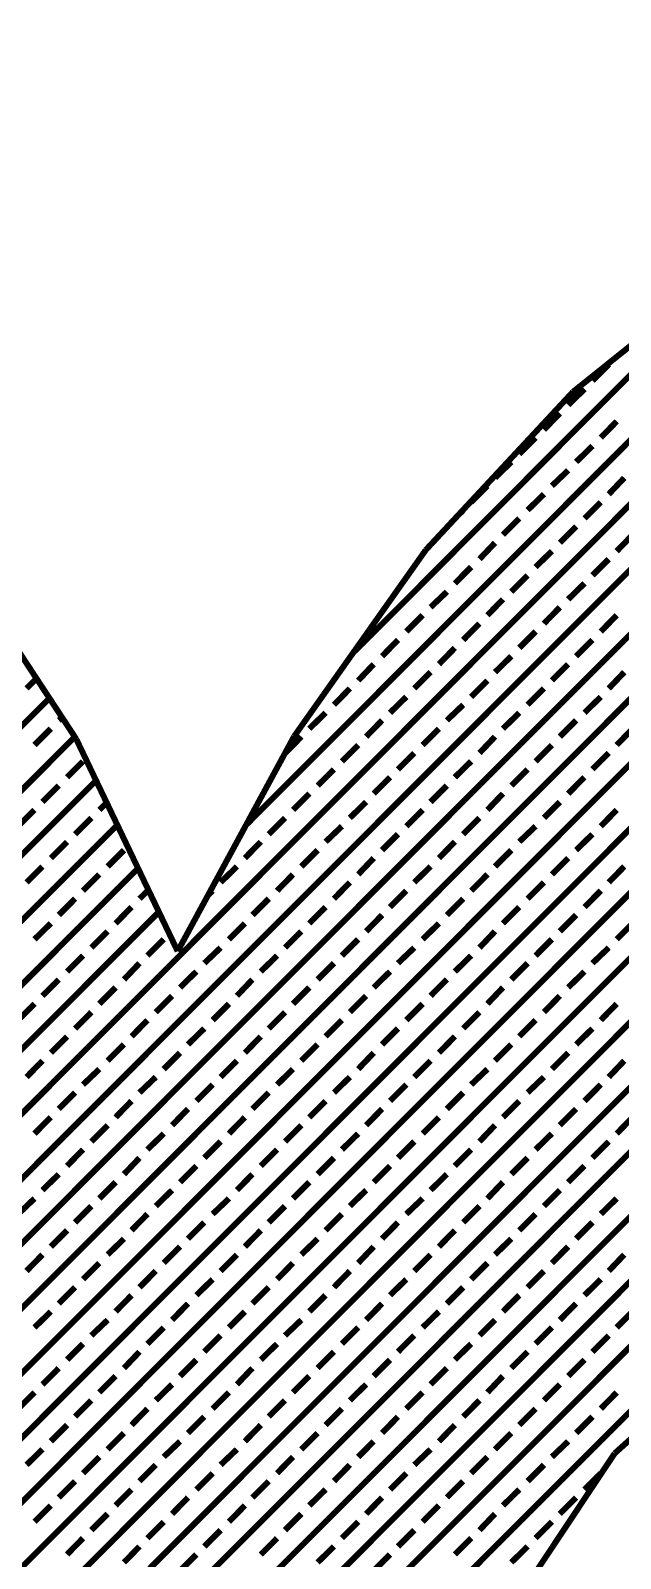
# Model space of a CAD drawing. Extents: x 2 to 176, y -19 to 159.
# Drawn here: x 105.363 to 105.74, y 119.482 to 120.457 of the extents above; entities that cross this region are included whole.
import ezdxf

# ---------------------------------------------------------------- set-up
doc = ezdxf.new("R2010")
doc.units = 0
doc.layers.add('BG_SILKSCREEN_TOP', color=7, linetype='CONTINUOUS')

msp = doc.modelspace()

# ---------------------------------------------------------------- linework, layer by layer
at = {"layer": 'BG_SILKSCREEN_TOP', "const_width": 0.00381}
for points in [[(104.898698, 119.017288), (106.336084, 120.454674)], [(104.818942, 119.06123), (106.206036, 120.448324)], [(104.845612, 119.046752), (106.250232, 120.451372)], [(104.872028, 119.03202), (106.294174, 120.45442)], [(104.92486, 119.002302), (106.373422, 120.451118)], [(104.95153, 118.98757), (106.411268, 120.447308)], [(104.799384, 119.083074), (106.158284, 120.442228)], [(104.982772, 118.977664), (106.448606, 120.443244)], [(105.017824, 118.971568), (106.486198, 120.439434)], [(105.05313, 118.965218), (106.523536, 120.435878)], [(104.779572, 119.104664), (106.10596, 120.431052)], [(105.08869, 118.959376), (106.554778, 120.425464)], [(104.760014, 119.126508), (106.05389, 120.42013)], [(105.123742, 118.953026), (106.585512, 120.41505)], [(104.740456, 119.148098), (105.988866, 120.397016)], [(105.501694, 119.950484), (105.921556, 120.3706)], [(105.570274, 120.060466), (105.825544, 120.316244)], [(105.812844, 120.308624), (105.70972, 120.226074)], [(105.722166, 120.233186), (105.73258, 120.2436)], [(105.70972, 120.226074), (105.61574, 120.125236)], [(105.706672, 120.217692), (105.717086, 120.227852)], [(105.691178, 120.201944), (105.701338, 120.212358)], [(105.7275, 120.196864), (105.73766, 120.207278)], [(105.67543, 120.18645), (105.685844, 120.196864)], [(105.711752, 120.18137), (105.722166, 120.19153)], [(105.659936, 120.17121), (105.67035, 120.18137)], [(105.696258, 120.16613), (105.706672, 120.176036)], [(105.644696, 120.155716), (105.65511, 120.16613)], [(105.73258, 120.160796), (105.742486, 120.17121)], [(105.680764, 120.150636), (105.691178, 120.160796)], [(105.717086, 120.145302), (105.7275, 120.155716)], [(105.637838, 120.148604), (105.639616, 120.150636)], [(105.665016, 120.134888), (105.67543, 120.145302)], [(105.701338, 120.129808), (105.711752, 120.140222)], [(105.73766, 120.124474), (105.74782, 120.134888)], [(105.61574, 120.125236), (105.531666, 120.006364)], [(105.65003, 120.119394), (105.659936, 120.129808)], [(105.685844, 120.114314), (105.696258, 120.124474)], [(105.392474, 120.004586), (105.315004, 120.122442)], [(105.634282, 120.1039), (105.644696, 120.114314)], [(105.722166, 120.10898), (105.73258, 120.119394)], [(105.67035, 120.098566), (105.680764, 120.10898)], [(105.706672, 120.09374), (105.717086, 120.1039)], [(105.618788, 120.08866), (105.629202, 120.098566)], [(105.65511, 120.08358), (105.665016, 120.09374)], [(105.691178, 120.078246), (105.701338, 120.08866)], [(105.603294, 120.073166), (105.613708, 120.08358)], [(105.639616, 120.067832), (105.65003, 120.078246)], [(105.7275, 120.073166), (105.73766, 120.08358)], [(105.5878, 120.057418), (105.59796, 120.067832)], [(105.67543, 120.062752), (105.685844, 120.073166)], [(105.711752, 120.057418), (105.722166, 120.067832)], [(105.624122, 120.052338), (105.634282, 120.062752)], [(105.659936, 120.047258), (105.67035, 120.057418)], [(105.57256, 120.041924), (105.582466, 120.052338)], [(105.608374, 120.036844), (105.618788, 120.047258)], [(105.696258, 120.041924), (105.706672, 120.052338)], [(105.73258, 120.036844), (105.742486, 120.047258)], [(105.360724, 120.036844), (105.367328, 120.043448)], [(105.557066, 120.02643), (105.567226, 120.036844)], [(105.644696, 120.03151), (105.65511, 120.041924)], [(105.680764, 120.02643), (105.691178, 120.036844)], [(104.65308, 119.308372), (105.375456, 120.030748)], [(105.59288, 120.02135), (105.603294, 120.03151)], [(105.629202, 120.016524), (105.639616, 120.02643)], [(105.717086, 120.02135), (105.7275, 120.03151)], [(105.381298, 120.016524), (105.383584, 120.018302)], [(105.541318, 120.01119), (105.551732, 120.02135)], [(105.57764, 120.00611), (105.5878, 120.016524)], [(105.665016, 120.01119), (105.67543, 120.02135)], [(105.701338, 120.00611), (105.711752, 120.016524)], [(105.365804, 120.000776), (105.376218, 120.01119)], [(105.531666, 120.006364), (105.457244, 119.869204)], [(105.613708, 120.000776), (105.624122, 120.01119)], [(105.73766, 120.000776), (105.74782, 120.01119)], [(104.665526, 119.279416), (105.391712, 120.00611)], [(105.457244, 119.869204), (105.392474, 120.004586)], [(105.526332, 119.99595), (105.536238, 120.00611)], [(105.562146, 119.990362), (105.57256, 120.000776)], [(105.65003, 119.995696), (105.659936, 120.00611)], [(105.685844, 119.990362), (105.696258, 120.000776)], [(105.386632, 119.980202), (105.396792, 119.990362)], [(105.59796, 119.985282), (105.608374, 119.995696)], [(105.634282, 119.980202), (105.644696, 119.990362)], [(105.722166, 119.985282), (105.73258, 119.995696)], [(104.678226, 119.250968), (105.405174, 119.97817)], [(105.546652, 119.974868), (105.557066, 119.985282)], [(105.582466, 119.969788), (105.59288, 119.980202)], [(105.67035, 119.974868), (105.680764, 119.985282)], [(105.706672, 119.969788), (105.717086, 119.980202)], [(105.370884, 119.964454), (105.381298, 119.974868)], [(105.530904, 119.959374), (105.541318, 119.969788)], [(105.618788, 119.964454), (105.629202, 119.974868)], [(105.65511, 119.959374), (105.665016, 119.969788)], [(105.35539, 119.94896), (105.365804, 119.959374)], [(105.407206, 119.959374), (105.412032, 119.9642)], [(105.567226, 119.954294), (105.57764, 119.964454)], [(105.603294, 119.94896), (105.613708, 119.959374)], [(105.691178, 119.954294), (105.701338, 119.964454)], [(105.7275, 119.94896), (105.73766, 119.959374)], [(104.690672, 119.222012), (105.41889, 119.949976)], [(105.391712, 119.94388), (105.402126, 119.954294)], [(105.51541, 119.94388), (105.525824, 119.954294)], [(105.551732, 119.939054), (105.562146, 119.94896)], [(105.639616, 119.94388), (105.65003, 119.954294)], [(105.67543, 119.939054), (105.685844, 119.94896)], [(105.376218, 119.92864), (105.386632, 119.939054)], [(105.50017, 119.92864), (105.51033, 119.939054)], [(105.5878, 119.93372), (105.59796, 119.94388)], [(105.624122, 119.92864), (105.634282, 119.939054)], [(105.711752, 119.93372), (105.722166, 119.94388)], [(105.41254, 119.923306), (105.422954, 119.93372)], [(105.536238, 119.923306), (105.546652, 119.93372)], [(105.57256, 119.918226), (105.582466, 119.92864)], [(105.659936, 119.923306), (105.67035, 119.93372)], [(105.696258, 119.918226), (105.706672, 119.92864)], [(104.703372, 119.193564), (105.432098, 119.92229)], [(105.360724, 119.913146), (105.370884, 119.923306)], [(105.484676, 119.913146), (105.49509, 119.923306)], [(105.608374, 119.913146), (105.618788, 119.923306)], [(105.73258, 119.913146), (105.742486, 119.923306)], [(105.396792, 119.907812), (105.407206, 119.918226)], [(105.520744, 119.907812), (105.530904, 119.918226)], [(105.557066, 119.902732), (105.567226, 119.913146)], [(105.644696, 119.907812), (105.65511, 119.918226)], [(105.680764, 119.902732), (105.691178, 119.913146)], [(105.381298, 119.892318), (105.391712, 119.902732)], [(105.43286, 119.902732), (105.438702, 119.90832)], [(105.477056, 119.905272), (105.479596, 119.907812)], [(105.504996, 119.892318), (105.51541, 119.902732)], [(105.59288, 119.897398), (105.603294, 119.907812)], [(105.629202, 119.892318), (105.639616, 119.902732)], [(105.717086, 119.897398), (105.7275, 119.907812)], [(104.720644, 119.169942), (105.44556, 119.894604)], [(105.41762, 119.886984), (105.42778, 119.897398)], [(105.541318, 119.886984), (105.551732, 119.897398)], [(105.57764, 119.881904), (105.5878, 119.892318)], [(105.665016, 119.886984), (105.67543, 119.897398)], [(105.701338, 119.881904), (105.711752, 119.892318)], [(105.365804, 119.876824), (105.376218, 119.886984)], [(105.402126, 119.87149), (105.41254, 119.881904)], [(105.49001, 119.876824), (105.50017, 119.886984)], [(105.525824, 119.87149), (105.536238, 119.881904)], [(105.613708, 119.876824), (105.624122, 119.886984)], [(105.65003, 119.87149), (105.659936, 119.881904)], [(105.73766, 119.876824), (105.74782, 119.886984)], [(105.43794, 119.86641), (105.448354, 119.876824)], [(105.474262, 119.861584), (105.484676, 119.87149)], [(105.562146, 119.86641), (105.57256, 119.876824)], [(105.59796, 119.861584), (105.608374, 119.87149)], [(105.685844, 119.86641), (105.696258, 119.876824)], [(105.722166, 119.861584), (105.73258, 119.87149)], [(105.386632, 119.85625), (105.396792, 119.86641)], [(105.422954, 119.85117), (105.43286, 119.861584)], [(105.51033, 119.85625), (105.520744, 119.86641)], [(105.546652, 119.85117), (105.557066, 119.861584)], [(105.634282, 119.85625), (105.644696, 119.86641)], [(105.67035, 119.85117), (105.680764, 119.861584)], [(105.370884, 119.840756), (105.381298, 119.85117)], [(105.458768, 119.84609), (105.469182, 119.85625)], [(105.49509, 119.840756), (105.504996, 119.85117)], [(105.582466, 119.84609), (105.59288, 119.85625)], [(105.618788, 119.840756), (105.629202, 119.85117)], [(105.706672, 119.84609), (105.717086, 119.85625)], [(105.407206, 119.835676), (105.41762, 119.84609)], [(105.443274, 119.830342), (105.453688, 119.840756)], [(105.530904, 119.835676), (105.541318, 119.84609)], [(105.567226, 119.830342), (105.57764, 119.840756)], [(105.65511, 119.835676), (105.665016, 119.84609)], [(105.691178, 119.830342), (105.701338, 119.840756)], [(105.35539, 119.825262), (105.365804, 119.835676)], [(105.479596, 119.825262), (105.49001, 119.835676)], [(105.603294, 119.825262), (105.613708, 119.835676)], [(105.7275, 119.825262), (105.73766, 119.835676)], [(105.391712, 119.819928), (105.402126, 119.830342)], [(105.42778, 119.814848), (105.43794, 119.825262)], [(105.51541, 119.819928), (105.525824, 119.830342)], [(105.551732, 119.814848), (105.562146, 119.825262)], [(105.639616, 119.819928), (105.65003, 119.830342)], [(105.67543, 119.814848), (105.685844, 119.825262)], [(105.376218, 119.804434), (105.386632, 119.814848)], [(105.463848, 119.809768), (105.474262, 119.819928)], [(105.50017, 119.804434), (105.51033, 119.814848)], [(105.5878, 119.809768), (105.59796, 119.819928)], [(105.624122, 119.804434), (105.634282, 119.814848)], [(105.711752, 119.809768), (105.722166, 119.819928)], [(105.41254, 119.799354), (105.422954, 119.809768)], [(105.448354, 119.79402), (105.458768, 119.804434)], [(105.536238, 119.799354), (105.546652, 119.809768)], [(105.57256, 119.79402), (105.582466, 119.804434)], [(105.659936, 119.799354), (105.67035, 119.809768)], [(105.696258, 119.79402), (105.706672, 119.804434)], [(105.360724, 119.78894), (105.370884, 119.799354)], [(105.396792, 119.784114), (105.407206, 119.79402)], [(105.484676, 119.78894), (105.49509, 119.799354)], [(105.520744, 119.784114), (105.530904, 119.79402)], [(105.608374, 119.78894), (105.618788, 119.799354)], [(105.644696, 119.784114), (105.65511, 119.79402)], [(105.73258, 119.78894), (105.742486, 119.799354)], [(105.43286, 119.779034), (105.443274, 119.78894)], [(105.469182, 119.7737), (105.479596, 119.784114)], [(105.557066, 119.779034), (105.567226, 119.78894)], [(105.59288, 119.7737), (105.603294, 119.784114)], [(105.680764, 119.779034), (105.691178, 119.78894)], [(105.717086, 119.7737), (105.7275, 119.784114)], [(105.381298, 119.76862), (105.391712, 119.779034)], [(105.41762, 119.763286), (105.42778, 119.7737)], [(105.504996, 119.76862), (105.51541, 119.779034)], [(105.541318, 119.763286), (105.551732, 119.7737)], [(105.629202, 119.76862), (105.639616, 119.779034)], [(105.665016, 119.763286), (105.67543, 119.7737)], [(105.365804, 119.752872), (105.376218, 119.763286)], [(105.453688, 119.758206), (105.463848, 119.76862)], [(105.49001, 119.752872), (105.50017, 119.763286)], [(105.57764, 119.758206), (105.5878, 119.76862)], [(105.613708, 119.752872), (105.624122, 119.763286)], [(105.701338, 119.758206), (105.711752, 119.76862)], [(105.73766, 119.752872), (105.74782, 119.763286)], [(105.402126, 119.747792), (105.41254, 119.758206)], [(105.43794, 119.742712), (105.448354, 119.752872)], [(105.525824, 119.747792), (105.536238, 119.758206)], [(105.562146, 119.742712), (105.57256, 119.752872)], [(105.65003, 119.747792), (105.659936, 119.758206)], [(105.685844, 119.742712), (105.696258, 119.752872)], [(105.474262, 119.737378), (105.484676, 119.747792)], [(105.59796, 119.737378), (105.608374, 119.747792)], [(105.722166, 119.737378), (105.73258, 119.747792)], [(105.386632, 119.732298), (105.396792, 119.742712)], [(105.422954, 119.726964), (105.43286, 119.737378)], [(105.51033, 119.732298), (105.520744, 119.742712)], [(105.546652, 119.726964), (105.557066, 119.737378)], [(105.634282, 119.732298), (105.644696, 119.742712)], [(105.67035, 119.726964), (105.680764, 119.737378)], [(105.370884, 119.716804), (105.381298, 119.726964)], [(105.458768, 119.721884), (105.469182, 119.732298)], [(105.49509, 119.716804), (105.504996, 119.726964)], [(105.582466, 119.721884), (105.59288, 119.732298)], [(105.618788, 119.716804), (105.629202, 119.726964)], [(105.706672, 119.721884), (105.717086, 119.732298)], [(105.407206, 119.71147), (105.41762, 119.721884)], [(105.443274, 119.706644), (105.453688, 119.716804)], [(105.530904, 119.71147), (105.541318, 119.721884)], [(105.567226, 119.706644), (105.57764, 119.716804)], [(105.65511, 119.71147), (105.665016, 119.721884)], [(105.691178, 119.706644), (105.701338, 119.716804)], [(105.35539, 119.701564), (105.365804, 119.71147)], [(105.391712, 119.69623), (105.402126, 119.706644)], [(105.479596, 119.701564), (105.49001, 119.71147)], [(105.51541, 119.69623), (105.525824, 119.706644)], [(105.603294, 119.701564), (105.613708, 119.71147)], [(105.639616, 119.69623), (105.65003, 119.706644)], [(105.7275, 119.701564), (105.73766, 119.71147)], [(105.42778, 119.69115), (105.43794, 119.701564)], [(105.463848, 119.685816), (105.474262, 119.69623)], [(105.551732, 119.69115), (105.562146, 119.701564)], [(105.5878, 119.685816), (105.59796, 119.69623)], [(105.67543, 119.69115), (105.685844, 119.701564)], [(105.711752, 119.685816), (105.722166, 119.69623)], [(105.376218, 119.680736), (105.386632, 119.69115)], [(105.41254, 119.675656), (105.422954, 119.685816)], [(105.50017, 119.680736), (105.51033, 119.69115)], [(105.536238, 119.675656), (105.546652, 119.685816)], [(105.624122, 119.680736), (105.634282, 119.69115)], [(105.659936, 119.675656), (105.67035, 119.685816)], [(105.360724, 119.665242), (105.370884, 119.675656)], [(105.448354, 119.670322), (105.458768, 119.680736)], [(105.484676, 119.665242), (105.49509, 119.675656)], [(105.57256, 119.670322), (105.582466, 119.680736)], [(105.608374, 119.665242), (105.618788, 119.675656)], [(105.696258, 119.670322), (105.706672, 119.680736)], [(105.73258, 119.665242), (105.742486, 119.675656)], [(105.396792, 119.659908), (105.407206, 119.670322)], [(105.43286, 119.654828), (105.443274, 119.665242)], [(105.520744, 119.659908), (105.530904, 119.670322)], [(105.557066, 119.654828), (105.567226, 119.665242)], [(105.644696, 119.659908), (105.65511, 119.670322)], [(105.680764, 119.654828), (105.691178, 119.665242)], [(105.469182, 119.649748), (105.479596, 119.659908)], [(105.59288, 119.649748), (105.603294, 119.659908)], [(105.717086, 119.649748), (105.7275, 119.659908)], [(105.381298, 119.644414), (105.391712, 119.654828)], [(105.41762, 119.639334), (105.42778, 119.649748)], [(105.504996, 119.644414), (105.51541, 119.654828)], [(105.541318, 119.639334), (105.551732, 119.649748)], [(105.629202, 119.644414), (105.639616, 119.654828)], [(105.665016, 119.639334), (105.67543, 119.649748)], [(105.365804, 119.629174), (105.376218, 119.639334)], [(105.453688, 119.634), (105.463848, 119.644414)], [(105.49001, 119.629174), (105.50017, 119.639334)], [(105.57764, 119.634), (105.5878, 119.644414)], [(105.613708, 119.629174), (105.624122, 119.639334)], [(105.701338, 119.634), (105.711752, 119.644414)], [(105.73766, 119.629174), (105.74782, 119.639334)], [(105.402126, 119.624094), (105.41254, 119.634)], [(105.43794, 119.61876), (105.448354, 119.629174)], [(105.525824, 119.624094), (105.536238, 119.634)], [(105.562146, 119.61876), (105.57256, 119.629174)], [(105.65003, 119.624094), (105.659936, 119.634)], [(105.685844, 119.61876), (105.696258, 119.629174)], [(105.386632, 119.6086), (105.396792, 119.61876)], [(105.474262, 119.61368), (105.484676, 119.624094)], [(105.51033, 119.6086), (105.520744, 119.61876)], [(105.59796, 119.61368), (105.608374, 119.624094)], [(105.634282, 119.6086), (105.644696, 119.61876)], [(105.722166, 119.61368), (105.73258, 119.624094)], [(105.422954, 119.603266), (105.43286, 119.61368)], [(105.458768, 119.598186), (105.469182, 119.6086)], [(105.546652, 119.603266), (105.557066, 119.61368)], [(105.582466, 119.598186), (105.59288, 119.6086)], [(105.67035, 119.603266), (105.680764, 119.61368)], [(105.706672, 119.598186), (105.717086, 119.6086)], [(105.73639, 119.54891), (105.810304, 119.615204)], [(105.370884, 119.592852), (105.381298, 119.603266)], [(105.407206, 119.587772), (105.41762, 119.598186)], [(105.49509, 119.592852), (105.504996, 119.603266)], [(105.530904, 119.587772), (105.541318, 119.598186)], [(105.618788, 119.592852), (105.629202, 119.603266)], [(105.65511, 119.587772), (105.665016, 119.598186)], [(105.35539, 119.577358), (105.365804, 119.587772)], [(105.443274, 119.582692), (105.453688, 119.592852)], [(105.479596, 119.577358), (105.49001, 119.587772)], [(105.567226, 119.582692), (105.57764, 119.592852)], [(105.603294, 119.577358), (105.613708, 119.587772)], [(105.691178, 119.582692), (105.701338, 119.592852)], [(105.7275, 119.577358), (105.73766, 119.587772)], [(105.391712, 119.572278), (105.402126, 119.582692)], [(105.42778, 119.566944), (105.43794, 119.577358)], [(105.51541, 119.572278), (105.525824, 119.582692)], [(105.551732, 119.566944), (105.562146, 119.577358)], [(105.639616, 119.572278), (105.65003, 119.582692)], [(105.67543, 119.566944), (105.685844, 119.577358)], [(105.463848, 119.561864), (105.474262, 119.572278)], [(105.5878, 119.561864), (105.59796, 119.572278)], [(105.711752, 119.561864), (105.722166, 119.572278)], [(105.376218, 119.55653), (105.386632, 119.566944)], [(105.41254, 119.55145), (105.422954, 119.561864)], [(105.50017, 119.55653), (105.51033, 119.566944)], [(105.536238, 119.55145), (105.546652, 119.561864)], [(105.624122, 119.55653), (105.634282, 119.566944)], [(105.659936, 119.55145), (105.67035, 119.561864)], [(105.360724, 119.541544), (105.370884, 119.55145)], [(105.448354, 119.546624), (105.458768, 119.55653)], [(105.484676, 119.541544), (105.49509, 119.55145)], [(105.57256, 119.546624), (105.582466, 119.55653)], [(105.608374, 119.541544), (105.618788, 119.55145)], [(105.675176, 119.456962), (105.73639, 119.54891)], [(105.696258, 119.546624), (105.706672, 119.55653)], [(105.396792, 119.53621), (105.407206, 119.546624)], [(105.43286, 119.53113), (105.443274, 119.541544)], [(105.520744, 119.53621), (105.530904, 119.546624)], [(105.557066, 119.53113), (105.567226, 119.541544)], [(105.644696, 119.53621), (105.65511, 119.546624)], [(105.680764, 119.53113), (105.691178, 119.541544)], [(105.381298, 119.520716), (105.391712, 119.53113)], [(105.469182, 119.525796), (105.479596, 119.53621)], [(105.504996, 119.520716), (105.51541, 119.53113)], [(105.59288, 119.525796), (105.603294, 119.53621)], [(105.629202, 119.520716), (105.639616, 119.53113)], [(105.717086, 119.525796), (105.7275, 119.53621)], [(105.41762, 119.515636), (105.42778, 119.525796)], [(105.453688, 119.510302), (105.463848, 119.520716)], [(105.541318, 119.515636), (105.551732, 119.525796)], [(105.57764, 119.510302), (105.5878, 119.520716)], [(105.665016, 119.515636), (105.67543, 119.525796)], [(105.701338, 119.510302), (105.711752, 119.520716)], [(105.365804, 119.505222), (105.376218, 119.515636)], [(105.402126, 119.499888), (105.41254, 119.510302)], [(105.49001, 119.505222), (105.50017, 119.515636)], [(105.525824, 119.499888), (105.536238, 119.510302)], [(105.613708, 119.505222), (105.624122, 119.515636)], [(105.65003, 119.499888), (105.659936, 119.510302)], [(105.43794, 119.494808), (105.448354, 119.505222)], [(105.474262, 119.489474), (105.484676, 119.499888)], [(105.562146, 119.494808), (105.57256, 119.505222)], [(105.59796, 119.489474), (105.608374, 119.499888)], [(105.685844, 119.494808), (105.696258, 119.505222)], [(105.386632, 119.484394), (105.396792, 119.494808)], [(105.51033, 119.484394), (105.520744, 119.494808)], [(105.634282, 119.484394), (105.644696, 119.494808)], [(105.422954, 119.479314), (105.43286, 119.489474)], [(105.458768, 119.47398), (105.469182, 119.484394)], [(105.546652, 119.479314), (105.557066, 119.489474)], [(105.582466, 119.47398), (105.59288, 119.484394)], [(105.67035, 119.479314), (105.680764, 119.489474)]]:
    msp.add_lwpolyline(points, dxfattribs=at)

doc.saveas('drawing.dxf')
